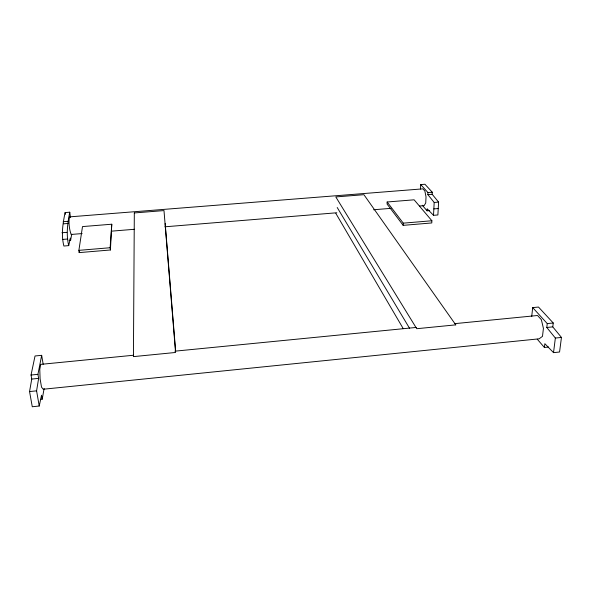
<?xml version="1.0" encoding="UTF-8"?>
<svg xmlns="http://www.w3.org/2000/svg" width="591" height="591" viewBox="0 0 591 591"><rect width="100%" height="100%" fill="white"/><g stroke="black" fill="none" stroke-linecap="round" stroke-linejoin="round"><path stroke-width="0.89" d="M387.149 201.989L387.09 204.072L403.173 225.356L431.777 222.947L431.888 220.753L414.128 199.81L387.149 201.989L403.254 223.154L403.173 225.356M420.504 189.061L420.703 184.584L424.929 184.252L432.28 192.208L432.176 194.276L438.596 202.1L437.887 214.954L433.513 215.316L427.16 208.793L427.064 210.817L429.635 210.603M433.513 215.316L434.186 202.462L427.854 194.624L427.958 192.555L420.703 184.584M110.406 249.986L111.78 224.218L82.504 226.582L78.884 250.348L79.194 252.608L110.406 249.986L110.133 247.732L111.78 224.218M531.708 316.554L532.698 307.608L538.49 307.047L553.25 322.996L552.77 326.875L561.45 337.431L559.566 352.014L553.523 352.642L544.843 343.689L544.392 347.478L548.611 347.043M553.523 352.642L555.355 338.052L546.786 327.473L547.259 323.595L532.698 307.608M79.194 252.608L79.46 250.843M39.228 406.024L36.583 390.85L38.629 378.373L37.935 374.339L41.666 355.331L35.032 355.974L31.042 375.026L31.751 379.067L29.55 391.567L32.269 406.748L39.228 406.024L41.533 395.231L42.212 399.176L40.513 399.353M68.726 245.627C65.963 234.457 67.61 223.258 69.745 212.206L65.099 212.575C62.823 223.62 61.036 234.826 63.887 246.026L68.726 245.627L70.344 238.099L70.639 240.182L69.066 240.315M42.212 399.176L44.133 388.442M70.639 240.182L71.725 234.139M29.55 391.567L36.583 390.85M555.355 338.052L561.45 337.431M31.751 379.067L38.629 378.373M546.786 327.473L552.77 326.875M133.507 355.243L40.757 364.366L39.782 369.36L40.099 378.853L41.518 387.127L43.18 389.24L539.132 338.82L542.486 336.353L543.425 328.397L541.363 319.701L537.559 315.498L454.907 323.632M174.825 351.18L416.345 327.421M31.042 375.026L37.935 374.339M547.259 323.595L553.25 322.996M78.884 250.348L110.133 247.732M403.254 223.154L431.888 220.753M61.937 232.736L66.813 232.337M434.186 202.462L438.596 202.1M82.134 233.563L71.097 234.464C69.221 228.916 68.497 222.674 69.435 216.882L422.92 188.847L424.855 190.982L426.03 196.847L425.734 202.935L424.161 205.631L419.566 206.008M111.559 231.155L134.541 229.278M164.882 226.804L336.811 212.767M373.593 209.761L391.057 208.335M62.919 239.399L67.773 239M433.846 208.904L438.234 208.542M63.185 221.691L67.958 221.315M427.958 192.555L432.28 192.208M63.496 223.834L68.261 223.45M427.854 194.624L432.176 194.276M422.284 205.254L427.064 210.817M537.256 339.175L544.392 347.478M337.21 207.507L409.607 328.374M335.784 213.285L403.188 328.559M41.666 355.331L43.173 364.278M65.099 212.575L65.35 214.334M69.745 212.206L70.484 217.488M165.17 223.524L175.66 351.231M134.32 212.945L133.426 356.624L175.564 352.472L163.995 210.581L134.32 212.945M455.772 324.858L416.736 328.707L335.799 196.929L363.916 194.698L455.772 324.858"/></g></svg>
